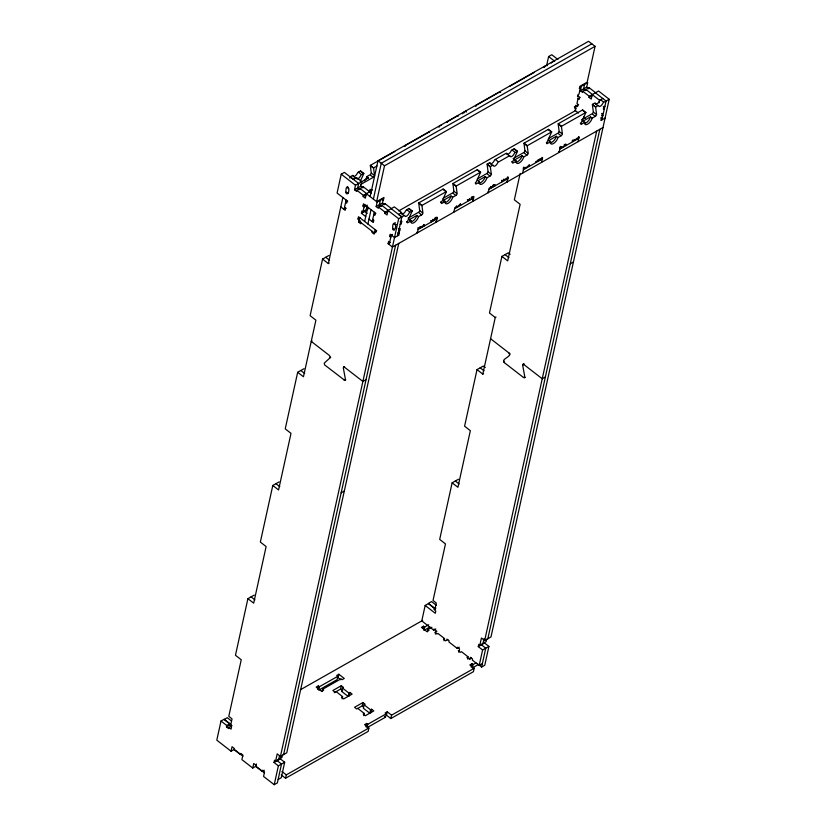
<?xml version="1.0" encoding="UTF-8"?>
<svg xmlns="http://www.w3.org/2000/svg" width="826" height="826" viewBox="0 0 826 826"><rect width="100%" height="100%" fill="white"/><g stroke="black" fill="none" stroke-linecap="round" stroke-linejoin="round"><path stroke-width="1.24" d="M343.946 367.023L344.576 366.837L343.296 367.797L345.485 379.65L344.834 380.425L324.587 364.865L324.236 363.172L330.699 357.214L330.235 357.668M330.307 357.431L329.46 355.521L311.237 341.386L312.022 340.931M524.954 377.389L523.467 377.472L504.356 362.655C500.257 358.721 512.905 356.78 508.806 352.847L490.582 338.722M524.386 377.719L524.83 376.986L522.641 365.123L523.684 364.142M232.044 725.672L228.885 727.458L228.637 728.594L226.469 726.911L229.628 725.125L229.938 723.721L224.156 719.24L221.007 721.026L216.794 740.168L231.063 751.226L234.223 749.44M254.222 595.081L247.903 598.664L235.462 655.266L241.244 659.747L228.792 716.348L232.044 718.868L230.475 726.033L231.548 726.88L231.053 729.141L228.885 727.458M279.105 481.888L272.797 485.471L260.345 542.073L266.127 546.554L253.685 603.156L247.903 598.664M303.999 368.695L297.68 372.278L285.238 428.87L291.01 433.361L278.569 489.952L272.797 485.471M328.882 255.492L322.563 259.085L310.122 315.677L315.904 320.158L303.462 376.759L297.68 372.278M359.826 189.66L357.658 187.987L358.66 183.455L344.39 172.397L341.231 174.183L337.091 193.047L347.199 200.894L346.703 203.155L345.619 202.318L347.725 201.121M226.469 726.911L226.778 725.507L229.938 723.721M322.563 259.085L328.345 263.566L342.883 197.466M347.57 193.449C351.566 188.834 345.299 182.432 345.939 192.19A1.146 0.702 60.4 0 0 346.569 193.666A1.146 0.702 60.4 0 0 347.57 193.449L348.634 192.778M349.894 178.127L350.183 176.805L352.403 175.546A1.528 0.681 -52.2 0 1 353.229 175.731A3.067 1.363 -52.2 0 0 354.891 176.124A3.067 1.363 -52.2 0 0 357.204 173.481A1.528 0.681 -52.2 0 1 358.36 172.169L360.58 170.91L363.832 173.429A1.528 0.681 -52.2 0 1 363.719 173.78L360.404 180.966M346.135 199.985L344.06 209.412L346.135 208.235M231.063 751.226L232.054 746.704L234.223 748.377L233.975 749.512L240.48 754.551L240.727 753.426L242.896 755.098L241.894 759.631L252.735 768.035L255.884 766.239L256.39 763.978M369.738 191.787L363.233 186.738L356.925 190.321L356.667 191.456L354.509 189.774L355.5 185.251L368.458 177.869L366.827 176.609A5.359 2.385 -52.2 0 1 364.472 180.832M354.509 189.774L360.817 186.191L361.819 181.668L356.584 177.6L353.425 179.397M363.233 186.738L362.986 187.874L360.817 186.191M359.093 219.83L358.009 218.993L358.505 216.722L376.202 230.454L375.706 232.715L374.622 231.879L376.728 230.681M391.41 208.586L384.906 203.547L378.587 207.13L378.339 208.266L376.171 206.583L377.172 202.05L366.331 193.645L365.34 198.178L363.172 196.495L363.419 195.37L371.597 190.661M361.024 222.659L360.776 223.784L358.608 222.111L359.589 217.568M365.732 216.588L361.396 213.232L361.891 210.96L362.975 211.807L368.241 208.823M362.975 211.807L364.06 206.903L362.975 206.056L363.471 203.795L375.386 213.036L374.89 215.297L373.806 214.461L375.913 213.263M369.718 191.89L369.965 190.754L372.072 189.557L371.824 190.692L370.017 189.288M366.135 210.011L367.219 205.106L364.06 206.903M364.648 221.492L367.807 207.161M370.131 196.588L378.009 160.75L588.556 41.3L595.061 46.339L587.172 82.187L579.811 86.369L579.305 88.63L580.358 88.031L579.036 94.071L577.983 94.67L577.488 96.931M367.9 224.011L371.06 209.68M373.383 199.118L381.261 163.269L591.808 43.819M372.227 221.636L374.302 212.199M595.061 46.339L384.513 165.789L376.625 201.637L383.997 197.455L383.501 199.716L382.448 200.315M252.735 768.035L253.727 763.503L255.895 765.186L255.647 766.322L262.141 771.36L264.248 770.162M372.216 231.342L371.968 232.467L374.137 234.15L375.118 229.607M380.332 200.264L379.33 204.786L381.498 206.469L381.746 205.333L388.251 210.382L388.003 211.508L384.844 213.304L387.012 214.987L388.003 210.454L398.659 218.714L280.437 756.399L277.195 753.88L275.616 761.045L274.531 760.209L274.036 762.47L278.372 765.836L274.222 784.7L263.566 776.44L264.557 771.907L262.389 770.224L262.141 771.36M376.171 206.583L382.49 203L383.481 198.467L377.172 202.05M384.906 203.547L384.658 204.683L382.49 203M384.844 213.304L385.092 212.168L394.322 206.872L401.725 212.612L398.566 214.409L401.828 216.856L397.667 235.792M603.001 127.503L392.433 247.015L388.106 243.66L388.602 241.388L389.686 242.235M390.76 237.33L389.676 236.484L390.171 234.223L394.508 237.589L398.741 235.131L399.237 232.86L398.69 232.447M389.201 244.424L391.276 234.997L392.329 234.398M392.711 228.461C392.061 218.704 398.339 225.106 394.332 229.721A1.146 0.702 60.4 0 1 393.341 229.938A1.146 0.702 60.4 0 1 392.711 228.461L394.353 229.649M278.775 759.259L279.56 755.676M274.036 762.47L280.355 758.887L280.85 756.626M282.461 755.078L281.934 757.463L275.616 761.045M283.597 754.613L395.592 245.229M398.638 231.383L399.691 230.784L400.187 228.523L399.134 229.122L398.328 228.492M400.176 224.404L401.23 223.805L401.725 221.544L401.178 221.12M280.355 758.887L284.681 762.253L281.284 777.72L278.125 779.517M398.751 243.433L286.756 752.816L280.437 756.399M281.222 774.912L285.548 778.268L286.302 774.871L368.902 728.016L364.576 724.65L366.682 723.452L367.756 724.299L367.012 727.696L385.474 717.216L386.217 713.829L385.133 712.983L387.239 711.795L391.576 715.151L390.822 718.548L386.496 715.182L387.239 711.795M419.928 226.675L420.465 227.088L418.359 228.286L417.347 232.88L416.717 232.312M317.535 689.318L318.278 685.921L319.363 686.757L318.619 690.154L337.07 679.684L337.824 676.288L336.74 675.451L338.846 674.253L344.256 678.456L342.16 679.653L341.076 678.817L322.615 689.287L322.119 691.548M420.465 227.088L420.217 228.224L419.68 227.8M423.79 224.486L424.079 226.035L423.542 225.612M431.1 222.049L431.348 220.924L433.454 219.726L432.907 219.303M433.454 219.726L433.206 220.862L432.659 220.439M434.961 219.861L435.209 218.735L437.315 217.537L436.768 217.114M436.293 222.132L437.315 217.537M338.846 674.253L338.092 677.65L340.808 679.757M334.231 692.704L340.549 689.111L341.293 685.725L343.461 687.397L342.408 687.996L341.654 691.393L348.159 696.432L349.212 695.843L349.956 692.446L352.124 694.119L343.709 698.899L341.541 697.216L342.594 696.628L336.089 691.579M342.088 698.889L342.594 696.628M453.835 212.168L454.858 207.584L456.964 206.386L456.417 205.963M348.159 696.432L348.902 693.045L349.956 692.446M456.964 206.386L456.716 207.522L456.169 207.099M460.278 203.774L460.578 205.333L460.03 204.91M467.588 201.348L467.836 200.212L469.942 199.025L469.405 198.601M469.942 199.025L469.695 200.15L469.158 199.737M471.45 199.159L471.698 198.023L473.804 196.836L473.267 196.412M472.792 201.42L473.535 198.023L471.801 196.681M472.813 201.358L473.804 196.836M362.965 702.523L354.54 707.304L356.708 708.987L362.211 705.92L362.965 702.523L365.133 704.206L364.08 704.805L363.326 708.202L369.831 713.241L370.575 709.844L371.628 709.245L373.796 710.928L365.371 715.708L363.203 714.025L364.256 713.427L357.761 708.388M363.76 715.698L364.256 713.427M365.928 726.849L366.682 723.452M370.884 712.642L371.628 709.245M368.902 728.016L368.159 731.402L285.548 778.268M488.238 192.675L489.25 188.07L491.356 186.882L490.809 186.459M491.356 186.882L491.098 188.008L490.561 187.595M492.854 187.017L493.112 185.881L495.208 184.694L494.96 185.819L493.339 184.559M501.981 181.844L502.229 180.708L504.335 179.51L503.798 179.097M504.335 179.51L504.087 180.646L503.55 180.223M507.185 181.916L508.196 177.322L507.649 176.898M435.405 609.134L428.333 603.641L425.173 605.437L421.776 620.904L433.691 630.145L435.798 628.958M458.451 479.225L452.132 482.807L439.69 539.409L445.472 543.89L433.03 600.481L436.273 603.001L434.703 610.177L435.787 611.013L435.281 613.274L425.173 605.437M485.265 367.518L483.344 366.032L477.025 369.614L464.584 426.206L470.355 430.687L457.914 487.288L452.132 482.807M510.158 254.325L508.227 252.828L501.909 256.411L489.467 313.013L495.249 317.494L482.797 374.095L477.025 369.614M520.163 173.408L514.35 199.82L520.132 204.301L507.691 260.892L501.909 256.411M522.621 173.15L523.632 168.566L525.739 167.368L525.491 168.504L523.684 167.1M546.688 65.337L548.619 56.529L551.778 54.733L557.891 59.482M423.057 628.462L423.552 626.201L424.636 627.037L424.141 629.298M529.063 164.756L529.352 166.315L528.537 165.685M427.393 631.828L427.889 629.557L431.936 627.264M433.691 630.145L433.939 629.02L436.107 630.703L435.364 634.089M538.18 159.583L538.48 161.132L537.933 160.719M542.042 157.394L542.589 157.818L540.483 159.005L540.235 160.141L539.688 159.717M541.567 162.402L542.589 157.818M444.027 640.811L444.522 638.55L437.925 633.439L436.871 634.038L434.806 632.427L436.913 631.229M560.183 146.398L561.99 147.792L562.238 146.667L560.131 147.864L559.109 152.449L558.49 151.881M563.745 146.801L563.993 145.665L566.099 144.478L565.552 144.054M566.099 144.478L565.851 145.603L564.22 144.344M446.938 639.097L449.107 640.78L448.859 641.916L457.17 648.358L457.418 647.223L459.586 648.906L458.833 652.303M574.338 106.771L575.959 108.03L575.381 110.674L398.71 210.898M580.141 97.406L578.035 98.604L576.961 103.508L578.045 104.344L577.55 106.606L575.815 105.263M580.399 90.715L581.401 86.193L587.72 82.61L586.718 87.133L580.399 90.715L582.567 92.398L582.815 91.263L589.134 87.68L595.639 92.729M584.56 84.397L583.559 88.929L585.727 90.602L585.975 89.476L592.479 94.515L592.232 95.651L589.072 97.437L591.24 99.12L592.232 94.598L599.635 100.338L599.098 102.816M574.431 140.007L574.968 140.43L575.216 139.295L573.11 140.492L572.862 141.628L572.057 140.998M589.134 87.68L588.886 88.816L586.718 87.133M578.055 141.7L579.078 137.106L578.541 136.693M589.072 97.437L589.32 96.312L598.551 91.015L609.206 99.275L490.985 636.96L484.676 640.542L481.424 638.013L479.844 645.189L478.76 644.342L478.264 646.613L482.601 649.969L479.194 665.446L472.338 660.119L472.586 658.983L470.417 657.31L469.922 659.571M467.506 659.024L468.001 656.763L461.497 651.714L460.443 652.313L458.275 650.63M471.202 667.129L471.956 663.732L473.03 664.569L472.286 667.966L478.357 664.527M471.956 663.732L469.849 664.93L474.176 668.286L473.432 671.683L390.822 718.548M483.003 643.392L484.057 638.612M484.676 640.542L596.671 131.158M486.69 639.21L486.163 641.606L479.844 645.189M602.412 117.602L601.359 118.19L600.863 120.462L605.076 118.066M603.362 113.255L602.319 113.854L601.813 116.115L602.866 115.526L602.33 115.103M604.9 106.275L603.847 106.874L603.352 109.135L604.405 108.547L603.589 107.907M477.738 664.042L481.61 667.047L485.76 648.183L481.424 644.817M487.825 638.746L599.821 129.362M601.896 119.935L606.067 100.999L595.391 92.801M478.264 646.613L484.583 643.031L488.909 646.386L484.769 665.25L481.61 667.047M504.356 362.655L503.581 360.508M443.108 198.323L452.576 192.954A1.528 0.681 -52.2 0 0 453.887 191.219L452.916 183.795A1.528 0.681 -52.2 0 1 452.947 183.496L477.366 169.64L480.618 172.159L456.2 186.015A1.528 0.681 -52.2 0 0 456.169 186.315L457.129 193.738A1.528 0.681 -52.2 0 1 455.828 195.473L452.669 197.259A5.359 2.385 -52.2 0 1 448.115 203.32A5.359 2.385 -52.2 0 1 445.307 201.441L442.147 203.237A1.528 0.681 -52.2 0 1 441.342 202.7L446.308 191.911A1.538 0.681 -52.2 0 0 446.422 191.56L443.17 189.04L418.751 202.897A1.528 0.681 -52.2 0 0 418.72 203.196L419.691 210.62A1.528 0.681 -52.2 0 1 418.379 212.354L408.116 218.178M509.58 354.994L509.931 353.673L508.806 352.847M523.168 364.431L522.682 364.875L523.921 364.163L523.085 364.4M522.775 364.658L523.302 364.276M524.562 377.616L524.778 377.492M366.827 176.609L369.986 174.813A1.528 0.681 -52.2 0 0 371.287 173.088L370.327 165.665A1.538 0.681 -52.2 0 1 370.358 165.365L394.776 151.509M404.523 146.264A1.538 0.681 -52.2 0 1 404.554 145.965L428.973 132.108L429.52 132.521M438.72 126.791A1.538 0.681 -52.2 0 1 438.751 126.564L440.97 125.304A1.528 0.681 -52.2 0 1 441.528 125.17M446.267 122.475A1.528 0.681 -52.2 0 1 446.928 121.928L457.676 115.826A1.528 0.681 -52.2 0 1 458.502 116.012M463.314 112.666A1.528 0.681 -52.2 0 1 463.634 112.439L465.854 111.18L466.401 111.603M475.6 105.934A1.528 0.681 -52.2 0 1 475.631 105.635L500.05 91.779L500.597 92.202M509.828 86.234L534.246 72.378M543.993 67.133A1.528 0.681 -52.2 0 1 544.024 66.834L546.244 65.574A1.528 0.681 -52.2 0 1 547.07 65.77M554.422 60.938L552.202 62.198A1.528 0.681 -52.2 0 0 551.252 63.137M357.018 178.912A3.067 1.363 -52.2 0 1 356.481 178.261A1.528 0.681 -52.2 0 0 355.655 178.065L353.435 179.325L350.183 176.805M363.832 173.429L361.612 174.689A1.528 0.681 -52.2 0 0 360.456 176A3.067 1.363 -52.2 0 1 357.534 178.891M360.404 184.621L373.238 177.342A1.528 0.681 -52.2 0 0 374.539 175.608L373.579 168.184A1.538 0.681 -52.2 0 1 373.61 167.885L376.935 165.995M347.013 187.337L347.798 186.882M363.172 196.495L366.331 194.709M362.975 206.056L365.082 204.869M361.396 213.232L366.661 210.238M358.009 218.993L360.115 217.796M358.608 222.111L360.714 220.914M578.572 104.572L575.412 106.368L574.906 108.629L575.959 108.03M400.806 213.077A1.528 0.681 -52.2 0 1 401.632 213.273A3.067 1.363 -52.2 0 0 403.284 213.655A3.067 1.363 -52.2 0 0 405.597 211.012A1.528 0.681 -52.2 0 1 406.753 209.701L408.973 208.441L412.226 210.96A1.538 0.681 -52.2 0 1 412.112 211.311L407.146 222.101A1.528 0.681 -52.2 0 0 407.951 222.638L411.111 220.841A5.359 2.385 -52.2 0 0 413.919 222.71A5.359 2.385 -52.2 0 0 418.472 216.66L421.632 214.874A1.528 0.681 -52.2 0 0 422.933 213.139L421.972 205.715A1.528 0.681 -52.2 0 1 422.003 205.416L446.422 191.56M477.304 178.922L486.772 173.553A1.528 0.681 -52.2 0 0 488.083 171.818L487.113 164.395A1.528 0.681 -52.2 0 1 487.144 164.095L489.364 162.836A1.528 0.681 -52.2 0 1 490.19 163.032A3.067 1.363 -52.2 0 0 491.842 163.414A3.067 1.363 -52.2 0 0 494.165 160.771A1.528 0.681 -52.2 0 1 495.321 159.459L506.08 153.357A1.528 0.681 -52.2 0 1 506.906 153.543A3.067 1.363 -52.2 0 0 507.071 153.977M507.432 154.204A3.067 1.363 -52.2 0 0 510.871 151.292A1.528 0.681 -52.2 0 1 512.027 149.981L514.247 148.721L517.499 151.241A1.538 0.681 -52.2 0 1 517.386 151.581L512.419 162.381A1.528 0.681 -52.2 0 0 513.225 162.908L516.384 161.122A5.359 2.385 -52.2 0 0 519.193 162.99A5.359 2.385 -52.2 0 0 523.746 156.94L526.905 155.143A1.528 0.681 -52.2 0 0 528.206 153.419L527.246 145.995A1.528 0.681 -52.2 0 1 527.277 145.696L551.696 131.84L548.443 129.321L524.025 143.177A1.528 0.681 -52.2 0 0 523.994 143.466L524.964 150.9A1.528 0.681 -52.2 0 1 523.653 152.624L513.132 158.602M548.381 138.603L557.849 133.223A1.528 0.681 -52.2 0 0 559.161 131.499L558.19 124.076A1.528 0.681 -52.2 0 1 558.221 123.776L582.64 109.92L585.892 112.439A1.538 0.681 -52.2 0 1 585.779 112.79L580.812 123.58A1.528 0.681 -52.2 0 0 581.618 124.117L584.777 122.32A5.359 2.385 -52.2 0 0 587.585 124.189A5.359 2.385 -52.2 0 0 592.139 118.139L595.298 116.352A1.528 0.681 -52.2 0 0 596.599 114.618L595.639 107.194A1.528 0.681 -52.2 0 1 595.67 106.895L597.89 105.635A1.528 0.681 -52.2 0 1 598.716 105.821A3.067 1.363 -52.2 0 0 600.368 106.203A3.067 1.363 -52.2 0 0 602.681 103.57A1.528 0.681 -52.2 0 1 603.847 102.259L609.206 99.275M581.525 119.801L592.046 113.823A1.528 0.681 -52.2 0 0 593.347 112.099L592.387 104.675A1.528 0.681 -52.2 0 1 592.418 104.375L594.637 103.116A1.528 0.681 -52.2 0 1 595.463 103.302A3.067 1.363 -52.2 0 0 595.629 103.735M599.635 100.338L602.815 98.47M398.659 218.714L404.048 215.596A1.528 0.681 -52.2 0 1 404.885 215.792A3.067 1.363 -52.2 0 0 406.537 216.175A3.067 1.363 -52.2 0 0 408.849 213.542A1.528 0.681 -52.2 0 1 410.006 212.22L412.226 210.96M486.865 177.858L485.244 176.599L477.872 180.78L479.503 182.04A5.359 2.385 -52.2 0 0 482.312 183.919A5.359 2.385 -52.2 0 0 486.865 177.858L490.024 176.072A1.528 0.681 -52.2 0 0 491.325 174.338L490.365 166.914A1.528 0.681 -52.2 0 1 490.396 166.615L492.616 165.355A1.528 0.681 -52.2 0 1 493.442 165.551A3.067 1.363 -52.2 0 0 495.094 165.933A3.067 1.363 -52.2 0 0 497.407 163.3A1.528 0.681 -52.2 0 1 498.574 161.979L509.322 155.877A1.528 0.681 -52.2 0 1 510.148 156.062A3.067 1.363 -52.2 0 0 511.81 156.455A3.067 1.363 -52.2 0 0 514.123 153.812A1.528 0.681 -52.2 0 1 515.279 152.5L517.499 151.241M557.942 137.539L556.321 136.28L548.949 140.461L550.581 141.721A5.359 2.385 -52.2 0 0 553.389 143.59A5.359 2.385 -52.2 0 0 557.942 137.539L561.102 135.753A1.528 0.681 -52.2 0 0 562.403 134.019L561.443 126.595A1.528 0.681 -52.2 0 1 561.473 126.295L585.892 112.439M395.355 222.71L393.765 223.67L395.386 224.94L396.191 224.414M401.725 221.544L400.125 221.719M328.345 263.566L329.14 263.112M409.386 220.212A5.359 2.385 -52.2 0 1 409.479 219.582L416.851 215.4L418.472 216.66M443.593 201.358A5.359 2.385 -52.2 0 1 443.676 200.181L451.048 195.999L452.669 197.259M514.66 160.481A5.359 2.385 -52.2 0 1 514.753 159.862L522.125 155.68L523.746 156.94M583.053 121.68A5.359 2.385 -52.2 0 1 583.146 121.061L590.518 116.879L592.139 118.139M479.503 182.04L476.344 183.837A1.528 0.681 -52.2 0 1 475.539 183.3L480.505 172.51A1.538 0.681 -52.2 0 0 480.618 172.159M550.581 141.721L547.421 143.507A1.528 0.681 -52.2 0 1 546.616 142.981L551.582 132.191A1.528 0.681 -52.2 0 0 551.696 131.84M389.676 236.484L392.309 234.997M399.237 232.86L397.636 233.035M388.106 243.66L390.213 242.462M424.327 224.899L422.22 226.097L421.972 227.233L421.436 226.809M460.825 204.198L458.719 205.395L458.471 206.521L457.924 206.108M508.196 177.322L506.09 178.519L505.842 179.645L505.295 179.232M529.6 165.179L527.494 166.377L527.246 167.502L526.709 167.089M538.728 160.007L536.621 161.194L536.373 162.33L535.558 161.7M579.078 137.106L576.971 138.303L576.724 139.439L576.187 139.016M418.09 229.483L437.037 218.735L435.302 217.383M454.589 208.782L473.535 198.023M488.982 189.278L507.928 178.519M523.364 169.753L542.31 159.005M559.863 149.052L578.809 138.303M343.575 367.167L344.143 366.837M343.43 367.322L344.339 366.806M344.421 367.157L362.882 381.436L366.042 379.65M344.834 380.425L345.753 379.898M570.27 263.783L573.43 261.997M495.249 317.494L496.034 317.05M482.797 374.095L483.592 373.641M523.519 364.39L524.159 364.266L523.292 364.359M523.767 364.483L524.396 364.411M341.148 492.843L344.308 491.047M545.387 376.976L542.228 378.773L524.004 364.638M433.856 609.258L435.963 608.06M300.375 689.782L422.685 620.388M318.278 685.921L316.172 687.118L321.593 691.321L323.699 690.123L322.615 689.287M423.552 626.201L421.446 627.388L426.866 631.591L428.973 630.403L427.889 629.557M319.363 686.757L337.824 676.288M424.636 627.037L428.684 624.745M423.893 630.434L429.964 626.996M341.293 685.725L332.868 690.495L335.036 692.178M341.654 691.393L342.707 690.794L340.549 689.111M444.522 638.55L443.469 639.148L445.637 640.831L447.744 639.634M457.17 648.358L459.266 647.161M468.001 656.763L466.948 657.351L469.116 659.034L471.223 657.837M278.372 765.836L284.681 762.253M482.601 649.969L488.909 646.386M367.756 724.299L386.217 713.829M473.03 664.569L476.065 662.855M391.576 715.151L474.176 668.286M479.194 665.446L482.353 663.65M274.222 784.7L277.381 782.903L281.521 764.04L277.195 760.684M345.227 380.197L344.122 380.146M524.572 377.534L523.467 377.472M548.619 56.529L554.731 61.269M603.3 101.835L600.595 99.729A1.528 0.681 -52.2 0 0 599.439 101.051A3.067 1.363 -52.2 0 1 595.99 103.962M603.31 106.451L603.847 106.874M582.815 91.263L589.32 96.312M595.174 103.529L597.89 105.635M544.024 66.834L544.561 67.257M592.418 104.375L595.67 106.895M592.934 105.088L595.639 107.194M601.772 113.43L602.319 113.854M577.632 95.63L579.615 97.179L579.119 99.44L578.035 98.604M593.347 112.099L596.062 114.194M600.822 117.777L601.359 118.19M592.593 114.246L595.298 116.352M584.694 111.944L582.526 110.261A1.538 0.681 -52.2 0 0 582.64 109.92M574.834 110.25L578.448 113.048M583.455 116.941L585.407 118.448M583.146 121.061L584.777 122.32M580.265 123.157L581.07 123.694M558.221 123.776L561.473 126.295M558.737 124.489L561.443 126.595M572.573 140.069L573.11 140.492M559.161 131.499L561.866 133.595M558.397 133.647L561.102 135.753M551.045 131.768L548.33 129.661A1.528 0.681 -52.2 0 0 548.443 129.321M559.584 147.441L560.131 147.864M546.337 142.671L546.874 143.094M475.631 105.635L476.168 106.058M524.025 143.177L527.277 145.696M524.541 143.889L527.246 145.995M539.936 158.592L540.483 159.005M524.964 150.9L527.669 152.996M524.2 153.047L526.905 155.143M466.287 111.954L465.74 111.531A1.528 0.681 -52.2 0 0 465.854 111.18M516.302 150.745L514.133 149.062A1.538 0.681 -52.2 0 0 514.247 148.721M463.634 112.439L464.181 112.863M512.027 149.981L514.743 152.077M514.753 159.862L516.384 161.122M506.617 153.77L509.322 155.877M523.095 168.143L523.632 168.566M511.593 161.648L512.678 162.495M446.928 121.928L447.465 122.341M495.321 159.459L498.026 161.555M489.901 163.259L492.616 165.355M438.751 126.564L439.287 126.977M487.144 164.095L490.396 166.615M487.66 164.818L490.365 166.914M506.555 181.348L507.205 181.854M501.692 180.285L502.229 180.708M488.083 171.818L490.789 173.925M487.319 173.966L490.024 176.072M479.968 172.087L477.252 169.991A1.538 0.681 -52.2 0 0 477.366 169.64M492.564 185.458L493.112 185.881M487.598 192.097L488.249 192.603M475.26 182.99L475.797 183.413M404.554 145.965L405.091 146.378M452.947 183.496L456.2 186.015M471.161 197.61L471.698 198.023M453.464 184.219L456.169 186.315M467.299 199.799L467.836 200.212M453.887 191.219L456.592 193.325M453.123 193.367L455.828 195.473M445.772 191.487L443.056 189.391A1.538 0.681 -52.2 0 0 443.17 189.04M443.676 200.181L445.307 201.441M440.516 201.978L441.6 202.814M440.795 202.277L441.342 202.7M505.068 254.625L508.919 257.609M378.009 160.75L384.513 165.789M370.358 165.365L373.61 167.885M418.751 202.897L422.003 205.416M370.874 166.078L373.579 168.184M419.267 203.609L421.972 205.715M434.662 218.312L435.209 218.735M435.663 221.564L436.314 222.06M371.287 173.088L374.002 175.184M419.691 210.62L422.396 212.726M430.8 220.501L431.348 220.924M370.533 175.236L373.238 177.342M418.927 212.767L421.632 214.874M363.172 173.357L360.466 171.25A1.528 0.681 -52.2 0 0 360.58 170.91M411.575 210.888L408.86 208.792A1.538 0.681 -52.2 0 0 408.973 208.441M358.36 172.169L361.076 174.265M406.753 209.701L409.469 211.797M360.27 181.421L361.086 182.05M409.479 219.582L411.111 220.841M352.95 175.969L355.655 178.065M401.343 213.5L404.048 215.596M369.428 190.331L369.965 190.754M417.822 227.862L418.359 228.286M369.49 191.859L371.463 193.387M391.163 208.668L401.818 216.928M406.599 221.678L407.404 222.215M360.074 188.534L366.579 193.573M341.231 174.183L355.5 185.251M400.682 223.392L401.23 223.805M356.925 190.321L363.419 195.37M378.587 207.13L385.092 212.168M346.992 187.399L348.624 188.658M399.154 230.371L399.691 230.784M345.96 192.117L347.581 193.377M398.194 234.708L398.741 235.131M364.555 211.435L367.157 213.449M372.733 219.365L373.817 220.212L373.311 222.473L368.985 219.107M344.535 207.223L345.619 208.059L345.123 210.32L340.808 206.892M358.845 220.965L374.374 233.004M480.185 367.818L484.036 370.802M325.723 257.289L329.574 260.273M455.291 481.011L459.142 484.005M300.84 370.482L304.691 373.476M436.365 605.313L431.554 601.576L428.395 603.372L434.166 607.853M275.946 483.685L279.808 486.669M251.063 596.878L254.914 599.862M384.389 716.379L385.474 717.216M342.408 687.996L348.902 693.045M364.08 704.805L370.575 709.844M362.211 705.92L363.657 707.046M231.301 720.85L227.264 717.711L224.104 719.508L231.177 725.001M229.628 725.125L231.073 726.24M221.007 721.026L226.778 725.507M281.965 771.515L286.302 774.871M234.037 749.296L242.906 756.172M255.564 765.991L264.413 772.847M416.851 215.4A5.359 2.385 -52.2 0 1 410.894 221.957M451.048 195.999A5.359 2.385 -52.2 0 1 448.353 200.584A5.359 2.385 -52.2 0 1 444.615 202.556M485.244 176.599A5.359 2.385 -52.2 0 1 482.549 181.183A5.359 2.385 -52.2 0 1 478.812 183.155M522.125 155.68A5.359 2.385 -52.2 0 1 519.43 160.254A5.359 2.385 -52.2 0 1 515.692 162.226M556.321 136.28A5.359 2.385 -52.2 0 1 553.627 140.864A5.359 2.385 -52.2 0 1 549.889 142.826M548.856 141.081A5.359 2.385 -52.2 0 1 548.949 140.461M590.518 116.879A5.359 2.385 -52.2 0 1 584.55 123.435M500.05 91.779A1.528 0.681 -52.2 0 1 499.936 92.13M462.477 113.761A1.528 0.681 -52.2 0 1 462.983 112.997M428.973 132.108A1.528 0.681 -52.2 0 1 428.859 132.459M368.458 177.869A5.359 2.385 -52.2 0 1 368.262 178.55M523.477 364.173L522.91 364.493L523.477 364.173"/></g></svg>
